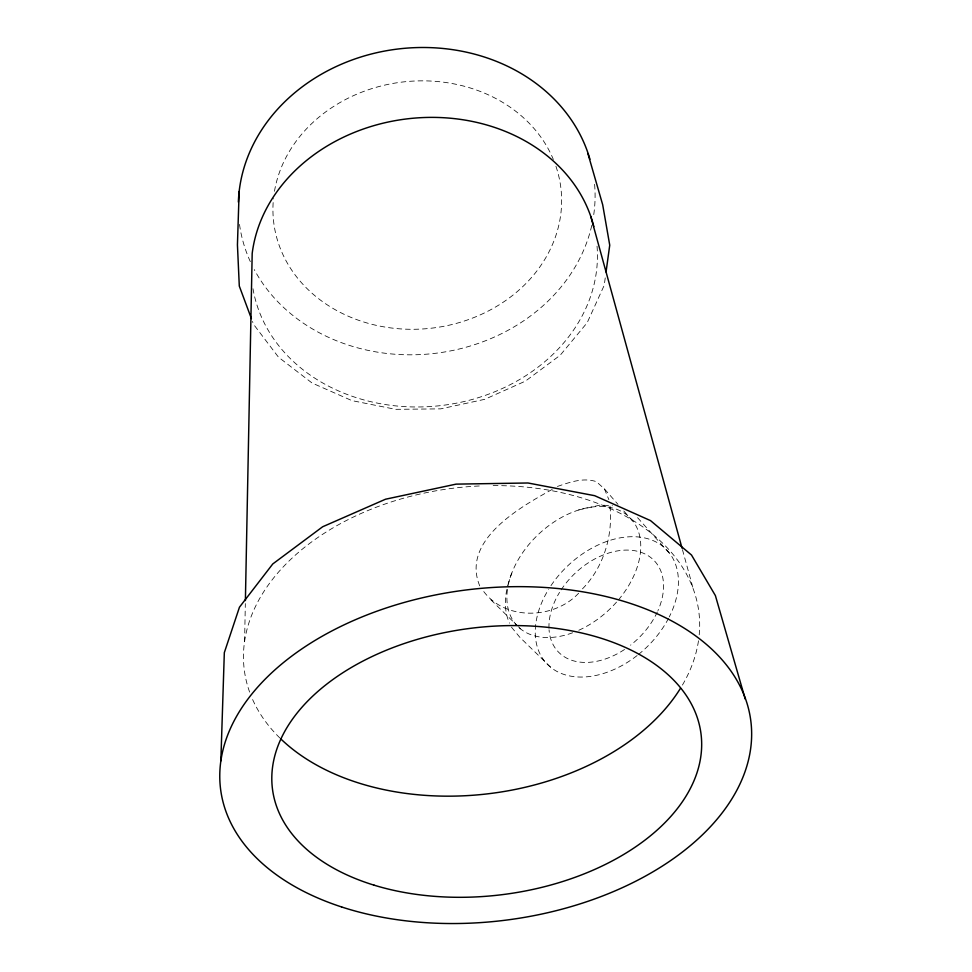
<?xml version="1.0" encoding="UTF-8"?>
<svg xmlns="http://www.w3.org/2000/svg" width="972" height="972" viewBox="0 0 972 972"><rect width="100%" height="100%" fill="white"/><g stroke="black" fill="none" stroke-linecap="round" stroke-linejoin="round"><path stroke-width="0.73" stroke-dasharray="4.86 3.65" d="M244.592 641.496L245.333 603.612M605.24 277.907L604.207 285.343L587.173 322.728L560.224 355.217L525.366 381.158L484.761 399.31L440.729 408.86L395.64 409.334L351.925 400.622L312.048 383.004L278.466 357.161L253.51 324.271L252.465 321.44M511.807 573.152C505.574 588.911 502.22 607.208 509.522 623.198M582.471 588.862C604.013 566.931 613.539 534.211 609.711 503.946M578.656 593.187C554.307 619.334 505.319 621.096 483.339 591M552.205 489.438C519.388 507.53 459.379 541.404 480.52 587.708M578.668 509.936L600.38 505.039L612.469 505.768M557.406 486.45C569.811 482.246 583.297 477.264 596.383 481.662L604.402 488.88L617.985 504.371M637.583 517.675L670.072 554.052M550.492 667.071L519.704 637.146L511.321 626.964M490.836 599.773L517.383 625.737M518.441 626.77L520.567 628.848M623.805 511.005L633.513 522.061M604.402 488.88L608.873 499.644M682.441 549.63L693.303 589.093M555.923 166.261A144.609 123.93 -6.6 0 1 431.289 328.208A144.609 123.93 -6.6 0 1 273.484 198.519M274.469 191.29A144.609 123.93 -6.6 0 1 403.331 81.927A144.609 123.93 -6.6 0 1 553.372 159.505M508.405 584.221A78.124 51.674 -43.4 0 1 607.488 507.007A78.124 51.674 -43.4 0 1 618.484 599.833M616.527 602.105A78.124 51.674 -43.4 0 1 578.231 630.512M572.642 632.772A78.124 51.674 -43.4 0 1 518.258 626.904M517.189 625.834A78.124 51.674 -43.4 0 1 508.125 585.594M561.136 589.858A66.193 45.38 -43.4 0 1 636.441 551.051A66.193 45.38 -43.4 0 1 657.959 610.598M657.327 611.983A66.193 45.38 -43.4 0 1 630.524 645.177M624.546 649.478A66.193 45.38 -43.4 0 1 549.058 629.795M548.986 628.313A66.193 45.38 -43.4 0 1 559.568 592.337M594.597 184.303A178.714 153.297 -6.6 0 1 593.187 218.202M591.754 225.455A178.714 153.297 -6.6 0 1 437.388 353.055A178.714 153.297 -6.6 0 1 254.263 269.584M250.326 261.626A178.714 153.297 -6.6 0 1 239.343 223.159M493.156 485.611A229.125 153.77 -7.3 0 1 699.208 634.838M698.491 640.779A229.125 153.77 -7.3 0 1 681.311 686.937M279.875 738.015A229.125 153.77 -7.3 0 1 251.833 697.714M249.634 692.1A229.125 153.77 -7.3 0 1 479.366 485.976M597.039 246.135A173.453 144.354 -6.8 0 1 442.406 405.397A173.453 144.354 -6.8 0 1 252.987 288.733M550.954 585.679A82.669 56.704 -43.4 0 1 646.866 538.476A82.669 56.704 -43.4 0 1 669.246 616.941M668.554 618.289A82.669 56.704 -43.4 0 1 638.264 654.642M637.097 655.565A82.669 56.704 -43.4 0 1 551.768 668.141A82.669 56.704 -43.4 0 1 548.633 589.287"/><path stroke-width="1.46" d="M245.394 600.575L252.185 253.498A173.453 144.354 -6.8 0 1 415.542 118.025A173.453 144.354 -6.8 0 1 593.819 226.61M220.851 760.882L224.325 652.637L239.464 607.196L272.768 563.954L322.643 526.763L385.532 499.219L456.111 484.129L527.99 482.987L594.657 495.684L650.511 520.603L691.493 555.012L715.392 595.593L745.232 699.075M239.148 191.52L237.435 244.835L239.294 286.06L251.408 318.609M606.054 271.953L609.736 245.175L602.689 204.764L587.914 153.552M590.757 216.355L682.04 548.159M680.522 688.225A229.125 153.77 -7.3 0 1 490.787 793.456A229.125 153.77 -7.3 0 1 280.957 739.06M238.371 202.079A178.714 153.297 -6.6 0 1 397.791 49.025A178.714 153.297 -6.6 0 1 589.919 159.226M374.099 885.176A216.039 134.1 -7.4 0 0 701.59 748.185A216.039 134.1 -7.4 0 0 384.511 650.985A216.039 134.1 -7.4 0 0 374.099 885.176M341.646 906.973A267.3 166.273 -7.4 0 0 751.332 742.268A267.3 166.273 -7.4 0 0 364.123 616.078A267.3 166.273 -7.4 0 0 341.646 906.973"/></g></svg>
